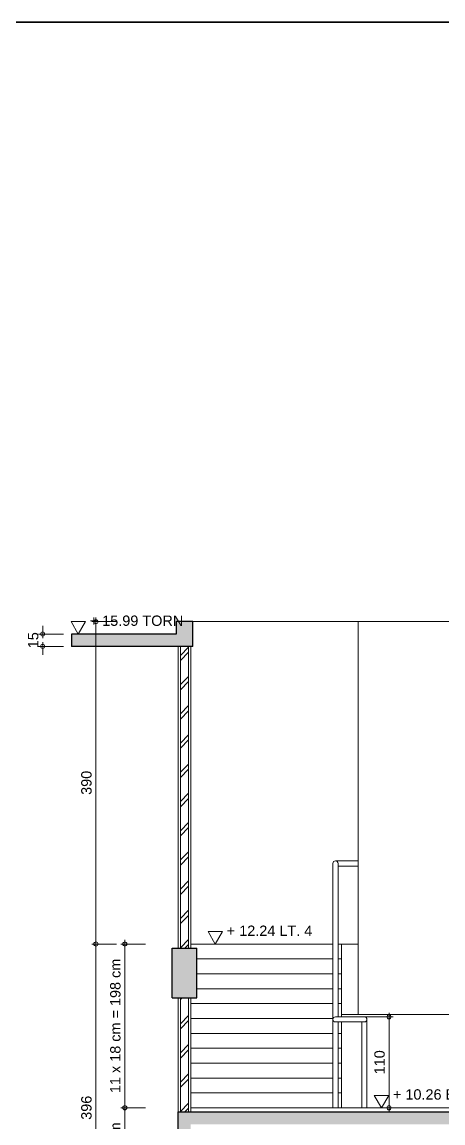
# Model space of a CAD drawing. Header units: millimetres. Extents: x -11 to 1625, y -267 to 180.
# Drawn here: x 1125.42 to 1135.59, y 35.37 to 62 of the extents above; entities that cross this region are included whole.
import ezdxf
from ezdxf.enums import TextEntityAlignment as Align

# ---------------------------------------------------------------- set-up
doc = ezdxf.new("R2010")
doc.units = ezdxf.units.MM
for name, color, linetype, lineweight in [('ars', 11, 'Continuous', 5), ('blk', 1, 'Continuous', 30), ('dinding', 5, 'Continuous', 15), ('GRS KOP', 1, 'Continuous', 35), ('kop', 7, 'Continuous', 20), ('lan', 7, 'Continuous', 15), ('not', 7, 'Continuous', 20), ('sol kol', 8, 'Continuous', 0), ('u', 6, 'Continuous', 20)]:
    doc.layers.add(name, color=color, linetype=linetype, lineweight=lineweight)
doc.styles.add('BARU', font='complex.shx')
doc.styles.add('S', font='SIMPLEX', dxfattribs={"width": 1.1})
doc.styles.get("Standard").update_dxf_attribs({"font": 'ARIALUNI.TTF'})
doc.dimstyles.new('SK 50', dxfattribs={"dimtxt": 0.25, "dimasz": 0.1, "dimexe": 0, "dimexo": 0, "dimgap": 0.1, "dimtad": 1, "dimdec": 0, "dimlfac": 50, "dimzin": 12, "dimdsep": 46, "dimtxsty": 'Standard', "dimblk": 'BULAT', "dimcen": 0.1, "dimclrd": 256, "dimclre": 256, "dimclrt": 256, "dimadec": 0, "dimazin": 3, "dimtfac": 1, "dimtdec": 0, "dimtofl": 0, "dimtmove": 0, "dimatfit": 3, "dimldrblk": 'BULAT', "dimfxl": 0, "dimtolj": 1, "dimtzin": 0, "dimlwd": -1, "dimlwe": -1, "dimarcsym": 0})

# ---------------------------------------------------------------- blocks, each defined once
blk = doc.blocks.new('kop')
at = {"layer": 'GRS KOP'}
blk.add_lwpolyline([(1, 54), (83, 54), (83, 1), (1, 1)], close=True, dxfattribs=at)
at = {"layer": 'kop', "style": 'BARU', "flags": 4}
for p, height in [((73.8, 5.4), 0.35), ((80.303, 5.382), 0.25), ((73.8, 4.9), 0.35), ((80.303, 4.882), 0.25), ((73.8, 4.4), 0.35), ((80.303, 4.382), 0.25)]:
    blk.add_attdef('-', p, '', height=height, dxfattribs=at)
at = {"layer": 'kop', "flags": 4}
for tag, p in [('AR-00', (78.057, 2.648)), ('00', (81.238, 2.647))]:
    blk.add_attdef(tag, text='', height=0.35, dxfattribs=at).set_placement(p, align=Align.MIDDLE)
blk = doc.blocks.new('BULAT')
for p, q in [((-1, 0), (1, 0)), ((0, -1), (0, 1))]:
    blk.add_line(p, q)
blk.add_circle((0, 0), 0.5)
blk = doc.blocks.new('*D174')
at = {"layer": 'Defpoints', "color": 0, "ltscale": 0.15}
for p in [(1128.401, 35.736), (1127.901, 31.776), (1128.401, 31.776)]:
    blk.add_point(p, dxfattribs=at)
at = {"layer": 'u', "ltscale": 0.15}
for p, q in [((1128.401, 35.736), (1127.901, 35.736)), ((1127.901, 35.636), (1127.901, 31.876)), ((1128.401, 31.776), (1127.901, 31.776))]:
    blk.add_line(p, q, dxfattribs=at)
at = {"layer": 'u', "ltscale": 0.15, "xscale": 0.1, "yscale": 0.1, "zscale": 0.1}
for p, rotation in [((1127.901, 35.736), 90), ((1127.901, 31.776), 270)]:
    blk.add_blockref('BULAT', p, dxfattribs=dict(at, rotation=rotation))
at = {"layer": 'u', "ltscale": 0.15, "insert": (1127.673, 33.756), "char_height": 0.25, "attachment_point": 5, "rotation": 90}
blk.add_mtext('\\A1;11 x 18 cm = 198 cm', dxfattribs=at)
blk = doc.blocks.new('*D175')
at = {"layer": 'Defpoints', "color": 0, "ltscale": 0.15}
for p in [(1128.401, 39.696), (1127.901, 35.736), (1128.401, 35.736)]:
    blk.add_point(p, dxfattribs=at)
at = {"layer": 'u', "ltscale": 0.15}
for p, q in [((1128.401, 39.696), (1127.901, 39.696)), ((1127.901, 39.596), (1127.901, 35.836)), ((1128.401, 35.736), (1127.901, 35.736))]:
    blk.add_line(p, q, dxfattribs=at)
at = {"layer": 'u', "ltscale": 0.15, "xscale": 0.1, "yscale": 0.1, "zscale": 0.1}
for p, rotation in [((1127.901, 39.696), 90), ((1127.901, 35.736), 270)]:
    blk.add_blockref('BULAT', p, dxfattribs=dict(at, rotation=rotation))
at = {"layer": 'u', "ltscale": 0.15, "insert": (1127.673, 37.716), "char_height": 0.25, "attachment_point": 5, "rotation": 90}
blk.add_mtext('\\A1;11 x 18 cm = 198 cm', dxfattribs=at)
blk = doc.blocks.new('PEIL')
blk.add_lwpolyline([(-0.188, 0.325), (0.188, 0.325), (0, 0)], close=True)
at = {"style": 'S', "width": 1.1, "flags": 4}
blk.add_attdef('CAT', (0.265, 0.036), '', height=0.2, dxfattribs=at)
blk = doc.blocks.new('*D178')
at = {"layer": 'Defpoints', "color": 0, "ltscale": 0.15}
for p in [(1127.701, 39.696), (1127.201, 31.776), (1127.701, 31.776)]:
    blk.add_point(p, dxfattribs=at)
at = {"layer": 'u', "ltscale": 0.15}
for p, q in [((1127.701, 39.696), (1127.201, 39.696)), ((1127.201, 39.596), (1127.201, 31.876)), ((1127.701, 31.776), (1127.201, 31.776))]:
    blk.add_line(p, q, dxfattribs=at)
at = {"layer": 'u', "ltscale": 0.15, "xscale": 0.1, "yscale": 0.1, "zscale": 0.1}
for p, rotation in [((1127.201, 39.696), 90), ((1127.201, 31.776), 270)]:
    blk.add_blockref('BULAT', p, dxfattribs=dict(at, rotation=rotation))
at = {"layer": 'u', "ltscale": 0.15, "insert": (1126.973, 35.736), "char_height": 0.25, "attachment_point": 5, "rotation": 90}
blk.add_mtext('\\A1;396', dxfattribs=at)
blk = doc.blocks.new('*D179')
at = {"layer": 'Defpoints', "color": 0, "ltscale": 0.15}
for p in [(1127.701, 47.496), (1127.201, 39.696), (1127.701, 39.696)]:
    blk.add_point(p, dxfattribs=at)
at = {"layer": 'u', "ltscale": 0.15}
for p, q in [((1127.701, 47.496), (1127.201, 47.496)), ((1127.201, 47.396), (1127.201, 39.796)), ((1127.701, 39.696), (1127.201, 39.696))]:
    blk.add_line(p, q, dxfattribs=at)
at = {"layer": 'u', "ltscale": 0.15, "xscale": 0.1, "yscale": 0.1, "zscale": 0.1}
for p, rotation in [((1127.201, 47.496), 90), ((1127.201, 39.696), 270)]:
    blk.add_blockref('BULAT', p, dxfattribs=dict(at, rotation=rotation))
at = {"layer": 'u', "ltscale": 0.15, "insert": (1126.973, 43.596), "char_height": 0.25, "attachment_point": 5, "rotation": 90}
blk.add_mtext('\\A1;390', dxfattribs=at)
blk = doc.blocks.new('*D182')
at = {"layer": 'Defpoints', "color": 0, "ltscale": 0.15}
for p in [(1125.915, 47.196), (1126.415, 47.196), (1126.415, 46.896)]:
    blk.add_point(p, dxfattribs=at)
at = {"layer": 'u', "ltscale": 0.15}
for p, q in [((1125.915, 47.296), (1125.915, 47.396)), ((1126.415, 47.196), (1125.915, 47.196)), ((1126.415, 46.896), (1125.915, 46.896)), ((1125.915, 46.796), (1125.915, 46.696))]:
    blk.add_line(p, q, dxfattribs=at)
at = {"layer": 'u', "ltscale": 0.15, "xscale": 0.1, "yscale": 0.1, "zscale": 0.1}
for p, rotation in [((1125.915, 47.196), 270), ((1125.915, 46.896), 90)]:
    blk.add_blockref('BULAT', p, dxfattribs=dict(at, rotation=rotation))
at = {"layer": 'u', "ltscale": 0.15, "insert": (1125.687, 47.046), "char_height": 0.25, "attachment_point": 5, "rotation": 90}
blk.add_mtext('\\A1;15', dxfattribs=at)
blk = doc.blocks.new('*D3149')
at = {"layer": 'Defpoints', "color": 0, "ltscale": 0.15}
for p in [(1133.693, 37.936), (1133.693, 35.736), (1134.289, 35.736)]:
    blk.add_point(p, dxfattribs=at)
at = {"layer": 'u', "ltscale": 0.15}
for p, q in [((1133.693, 37.936), (1134.289, 37.936)), ((1134.289, 37.836), (1134.289, 35.836)), ((1133.693, 35.736), (1134.289, 35.736))]:
    blk.add_line(p, q, dxfattribs=at)
at = {"layer": 'u', "ltscale": 0.15, "xscale": 0.1, "yscale": 0.1, "zscale": 0.1}
for p, rotation in [((1134.289, 37.936), 90), ((1134.289, 35.736), 270)]:
    blk.add_blockref('BULAT', p, dxfattribs=dict(at, rotation=rotation))
at = {"layer": 'u', "ltscale": 0.15, "insert": (1134.061, 36.836), "char_height": 0.25, "attachment_point": 5, "rotation": 90}
blk.add_mtext('\\A1;110', dxfattribs=at)

msp = doc.modelspace()

# ---------------------------------------------------------------- hatches: boundary and pattern name
at = {"layer": 'ars'}
h = msp.add_hatch(dxfattribs=at)
h.set_pattern_fill('TEMBOK', color=256, scale=0.5, angle=180)
h.set_pattern_definition([(225, (1126.34325, 67.696), (0.353553, -0.353553), []), (225, (1126.21825, 67.696), (0.353553, -0.353553), [])])
h.paths.add_polyline_path([(1129.2432484, 46.8959917), (1129.2432484, 39.5959917), (1129.4432484, 39.5959917), (1129.4432484, 46.8959917)])
h = msp.add_hatch(dxfattribs=at)
h.set_pattern_fill('TEMBOK', color=256, scale=0.5, angle=180)
h.set_pattern_definition([(225, (1126.34325, 63.736), (0.353553, -0.353553), []), (225, (1126.21825, 63.736), (0.353553, -0.353553), [])])
h.paths.add_polyline_path([(1129.2432484, 38.3959917), (1129.2432484, 35.6359917), (1129.4432484, 35.6359917), (1129.4432484, 38.3959917)])
at = {"layer": 'sol kol'}
h = msp.add_hatch(color=256, dxfattribs=at)
h.dxf.hatch_style = 1
h.paths.add_polyline_path([(1129.5432484, 47.4959917), (1129.1432484, 47.4959917), (1129.1432484, 47.1959917), (1126.6146368, 47.1959917), (1126.6146368, 46.8959917), (1129.5432484, 46.8959917)])
h = msp.add_hatch(color=256, dxfattribs=at)
h.dxf.hatch_style = 1
h.paths.add_polyline_path([(1129.6432484, 39.5959917), (1129.0432484, 39.5959917), (1129.0432484, 38.3959917), (1129.6432484, 38.3959917)])
h = msp.add_hatch(color=256, dxfattribs=at)
h.dxf.hatch_style = 1
h.paths.add_polyline_path([(1137.4932484, 35.6359917), (1129.1932484, 35.6359917), (1129.1932484, 34.8359917), (1129.4932484, 34.8359917), (1129.4932484, 35.3359917), (1137.1932484, 35.3359917), (1137.1932484, 34.8359917), (1137.4932484, 34.8359917)])

# ---------------------------------------------------------------- linework, layer by layer
at = {"layer": 'ars'}
for p, q in [((1132.9307484, 37.8109917), (1132.9307484, 41.6459917)), ((1132.9932484, 41.7084917), (1133.5432484, 41.7084917)), ((1133.0557484, 37.9359917), (1133.0557484, 41.6459917)), ((1133.0557484, 41.5834917), (1133.5432484, 41.5834917)), ((1132.9307484, 35.7359917), (1132.9307484, 37.9359917)), ((1132.9932484, 37.9359917), (1133.6932484, 37.9359917)), ((1133.7557484, 35.7359917), (1133.7557484, 37.8734917)), ((1132.9932484, 37.8109917), (1133.6932484, 37.8109917)), ((1133.0557484, 35.7359917), (1133.0557484, 37.8109917)), ((1133.6307484, 35.7359917), (1133.6307484, 37.8109917))]:
    msp.add_line(p, q, dxfattribs=at)
for points in [[(1129.2432484, 46.8959917), (1129.2432484, 39.5959917), (1129.4432484, 39.5959917), (1129.4432484, 46.8959917)], [(1129.2432484, 38.3959917), (1129.2432484, 35.6359917), (1129.4432484, 35.6359917), (1129.4432484, 38.3959917)]]:
    msp.add_lwpolyline(points, close=True, dxfattribs=at)
for centre, start, end in [((1132.9932484, 41.6459917), 0, 180), ((1132.9932484, 37.8734917), 90, 270), ((1133.6932484, 37.8734917), 270, 90)]:
    msp.add_arc(centre, 0.0625, start, end, dxfattribs=at)
at = {"layer": 'blk'}
for p, q in [((1129.5432484, 47.4959917), (1129.1432484, 47.4959917)), ((1129.1432484, 47.4959917), (1129.1432484, 47.1959917)), ((1129.5432484, 46.8959917), (1129.5432484, 47.4959917)), ((1129.1432484, 47.1959917), (1126.6146368, 47.1959917)), ((1129.5432484, 46.8959917), (1126.6146368, 46.8959917)), ((1129.0432484, 39.5959917), (1129.6432484, 39.5959917)), ((1129.0432484, 38.3959917), (1129.0432484, 39.5959917)), ((1129.6432484, 38.3959917), (1129.6432484, 39.5959917)), ((1129.0432484, 38.3959917), (1129.6432484, 38.3959917)), ((1129.1932484, 35.6359917), (1137.4932484, 35.6359917)), ((1129.1932484, 34.8359917), (1129.1932484, 35.6359917))]:
    msp.add_line(p, q, dxfattribs=at)
msp.add_lwpolyline([(1126.6146368, 47.1959917), (1126.6146368, 46.8959917)], dxfattribs=at)
at = {"layer": 'dinding'}
for points in [[(1129.1932484, 46.8959917), (1129.1932484, 39.5959917), (1129.4932484, 39.5959917), (1129.4932484, 46.8959917)], [(1129.1932484, 38.3959917), (1129.1932484, 35.6359917), (1129.4932484, 35.6359917), (1129.4932484, 38.3959917)]]:
    msp.add_lwpolyline(points, close=True, dxfattribs=at)
at = {"layer": 'lan'}
for p, q in [((1137.1432484, 47.4959917), (1129.5432484, 47.4959917)), ((1133.5432484, 37.9959917), (1133.5432484, 47.4959917)), ((1129.4932484, 39.6959917), (1132.9307484, 39.6959917)), ((1133.0557484, 39.6959917), (1133.5432484, 39.6959917)), ((1133.1432484, 37.9359917), (1133.1432484, 39.6959917)), ((1129.6432484, 39.3359917), (1132.9307484, 39.3359917)), ((1133.0557484, 39.3359917), (1133.1432484, 39.3359917)), ((1129.6432484, 38.9759917), (1132.9307484, 38.9759917)), ((1133.0557484, 38.9759917), (1133.1432484, 38.9759917)), ((1129.6432484, 38.6159917), (1132.9307484, 38.6159917)), ((1133.0557484, 38.6159917), (1133.1432484, 38.6159917)), ((1129.4932484, 38.2559917), (1132.9307484, 38.2559917)), ((1133.0557484, 38.2559917), (1133.1432484, 38.2559917)), ((1129.4932484, 37.8959917), (1132.9307484, 37.8959917)), ((1133.1432484, 37.9959917), (1137.1932484, 37.9959917)), ((1133.1432484, 35.7359917), (1133.1432484, 37.8109917)), ((1129.4932484, 37.5359917), (1132.9307484, 37.5359917)), ((1133.0557484, 37.5359917), (1133.1432484, 37.5359917)), ((1129.4932484, 37.1759917), (1132.9307484, 37.1759917)), ((1133.0557484, 37.1759917), (1133.1432484, 37.1759917)), ((1129.4932484, 36.8159917), (1132.9307484, 36.8159917)), ((1133.0557484, 36.8159917), (1133.1432484, 36.8159917)), ((1129.4932484, 36.4559917), (1132.9307484, 36.4559917)), ((1133.0557484, 36.4559917), (1133.1432484, 36.4559917)), ((1129.4932484, 36.0959917), (1132.9307484, 36.0959917)), ((1133.0557484, 36.0959917), (1133.1432484, 36.0959917)), ((1129.4932484, 35.7359917), (1137.1932484, 35.7359917))]:
    msp.add_line(p, q, dxfattribs=at)

# ---------------------------------------------------------------- block references
at = {"layer": 'kop'}
msp.add_blockref('kop', (1079.214162, 7.9999999), dxfattribs=at)
at = {"layer": 'not'}
ref = msp.add_blockref('PEIL', (1126.7762764, 47.1959917), dxfattribs=dict(at, xscale=0.9237604307034012, yscale=0.9237604307034012, zscale=0.9237604307034012))
ref.add_attrib('CAT', '+ 15.99 TORN', (1127.05295, 47.3932976), dxfattribs={"layer": '0', "height": 0.25, "flags": 4})
ref = msp.add_blockref('PEIL', (1130.089305, 39.6959917), dxfattribs=dict(at, xscale=0.9237604307034012, yscale=0.9237604307034012, zscale=0.9237604307034012))
ref.add_attrib('CAT', '+ 12.24 LT. 4', (1130.3659785, 39.8932976), dxfattribs={"layer": '0', "height": 0.25, "flags": 4})
ref = msp.add_blockref('PEIL', (1134.1076992, 35.7359917), dxfattribs=dict(at, xscale=0.9237604307034012, yscale=0.9237604307034012, zscale=0.9237604307034012))
ref.add_attrib('CAT', '+ 10.26 BORDES', (1134.3843728, 35.9332976), dxfattribs={"layer": '0', "height": 0.25, "flags": 4})

# ---------------------------------------------------------------- dimensions: what is measured, and where the dimension line sits
at = {"layer": 'u', "ltscale": 0.15}
for base, p1, p2, angle, picture, middle in [((1127.2005004, 39.6959917), (1127.7005004, 47.4959917), (1127.7005004, 39.6959917), 270, '*D179', (1127.2005004, 43.5959917)), ((1125.9146368, 47.1959917), (1126.4146368, 46.8959917), (1126.4146368, 47.1959917), 90, '*D182', (1125.9146368, 47.0459917)), ((1127.2005004, 31.7759917), (1127.7005004, 39.6959917), (1127.7005004, 31.7759917), 270, '*D178', (1127.2005004, 35.7359917))]:
    dim = msp.add_linear_dim(base=base, p1=p1, p2=p2, angle=angle, dimstyle='SK 50', dxfattribs=at)
    dim.commit()
    dim.dimension.update_dxf_attribs({"geometry": picture, "text_midpoint": middle, "dimtype": 160})
for base, p1, p2, picture, middle in [((1127.9005004, 35.7359917), (1128.4005004, 39.6959917), (1128.4005004, 35.7359917), '*D175', (1127.9005004, 37.7159917)), ((1127.9005004, 31.7759917), (1128.4005004, 35.7359917), (1128.4005004, 31.7759917), '*D174', (1127.9005004, 33.7559917))]:
    dim = msp.add_linear_dim(base=base, p1=p1, p2=p2, angle=270, text='11 x 18 cm = 198 cm', dimstyle='SK 50', dxfattribs=at)
    dim.commit()
    dim.dimension.update_dxf_attribs({"geometry": picture, "text_midpoint": middle, "dimtype": 160})
dim = msp.add_linear_dim(base=(1134.2886958, 35.7359917), p1=(1133.6932484, 37.9359917), p2=(1133.6932484, 35.7359917), angle=90, dimstyle='SK 50', dxfattribs=at)
dim.commit()
dim.dimension.update_dxf_attribs({"geometry": '*D3149', "text_midpoint": (1134.0609673, 36.8359917)})

doc.saveas('drawing.dxf')
